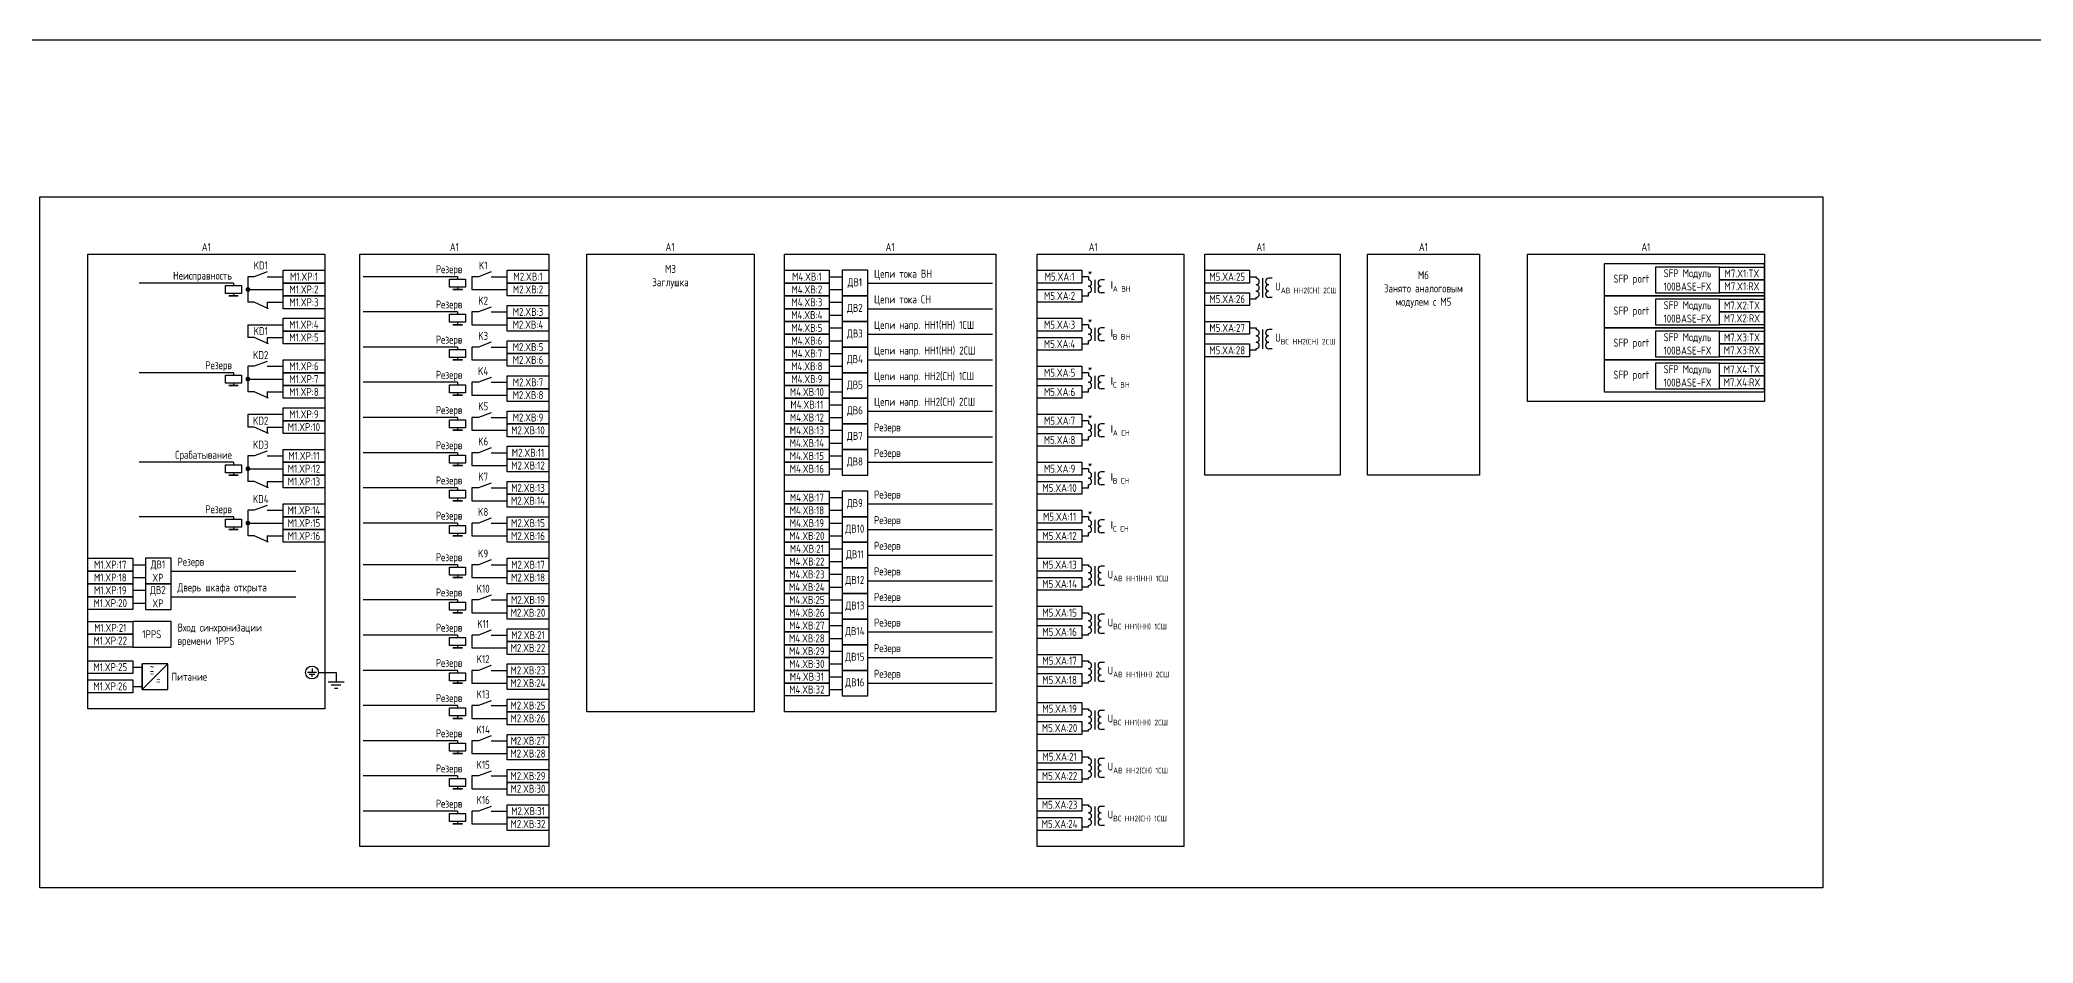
# Model space of a CAD drawing. Header units: millimetres. Extents: x -1036 to 3564, y -90 to 586.
# Drawn here: x 0 to 623, y 304 to 586 of the extents above; entities that cross this region are included whole.
import ezdxf

# ---------------------------------------------------------------- set-up
doc = ezdxf.new("R2010")
doc.units = ezdxf.units.MM
doc.styles.add('Gost_type_A', font='GOST_A.TTF')

# ---------------------------------------------------------------- blocks, each defined once
blk = doc.blocks.new('POINT')
at = {"const_width": 0.75}
blk.add_lwpolyline([(-0.375, 0, 1), (0.375, 0, 1)], format="xyb", close=True, dxfattribs=at)

msp = doc.modelspace()

# ---------------------------------------------------------------- linework, layer by layer
at = {"ltscale": 1.08}
for p, q in [((67, 512), (65, 512)), ((65, 512), (65, 504)), ((71, 512), (76, 512)), ((137, 512), (135, 512)), ((135, 512), (135, 508)), ((141, 512), (146, 512)), ((65, 508), (76, 508)), ((135, 508), (146, 508)), ((67, 504), (65, 504)), ((71, 504), (76, 504)), ((137, 501), (135, 501)), ((135, 501), (135, 497)), ((141, 501), (146, 501)), ((65, 497), (76, 497)), ((67, 493), (65, 493)), ((71, 493), (76, 493)), ((135, 497), (146, 497)), ((137, 490), (135, 490)), ((135, 490), (135, 486)), ((135, 486), (146, 486)), ((141, 490), (146, 490)), ((67, 484), (65, 484)), ((65, 484), (65, 476)), ((65, 480), (76, 480)), ((71, 484), (76, 484)), ((67, 476), (65, 476)), ((71, 476), (76, 476)), ((137, 479), (135, 479)), ((135, 479), (135, 475)), ((135, 475), (146, 475)), ((141, 479), (146, 479)), ((65, 469), (76, 469)), ((137, 468), (135, 468)), ((135, 468), (135, 464)), ((141, 468), (146, 468)), ((67, 465), (65, 465)), ((71, 465), (76, 465)), ((135, 464), (146, 464)), ((67, 456), (65, 456)), ((65, 456), (65, 448)), ((71, 456), (76, 456)), ((137, 457), (135, 457)), ((135, 457), (135, 453)), ((141, 457), (146, 457)), ((65, 452), (76, 452)), ((135, 453), (146, 453)), ((67, 448), (65, 448)), ((71, 448), (76, 448)), ((137, 446), (135, 446)), ((135, 446), (135, 442)), ((141, 446), (146, 446)), ((67, 439), (65, 439)), ((65, 439), (65, 431)), ((71, 439), (76, 439)), ((135, 442), (146, 442)), ((65, 435), (76, 435)), ((67, 431), (65, 431)), ((71, 431), (76, 431)), ((137, 435), (135, 435)), ((135, 435), (135, 431)), ((135, 431), (146, 431)), ((141, 435), (146, 435)), ((137, 422), (135, 422)), ((135, 422), (135, 418)), ((135, 418), (146, 418)), ((141, 422), (146, 422)), ((137, 411), (135, 411)), ((135, 411), (135, 407)), ((135, 407), (146, 407)), ((141, 411), (146, 411)), ((137, 400), (135, 400)), ((135, 400), (135, 396)), ((141, 400), (146, 400)), ((135, 396), (146, 396)), ((137, 389), (135, 389)), ((135, 389), (135, 385)), ((141, 389), (146, 389)), ((135, 385), (146, 385)), ((137, 378), (135, 378)), ((135, 378), (135, 374)), ((135, 374), (146, 374)), ((141, 378), (146, 378)), ((137, 367), (135, 367)), ((135, 367), (135, 363)), ((135, 363), (146, 363)), ((141, 367), (146, 367)), ((137, 356), (135, 356)), ((135, 356), (135, 352)), ((141, 356), (146, 356)), ((135, 352), (146, 352)), ((137, 345), (135, 345)), ((135, 345), (135, 341)), ((141, 345), (146, 345)), ((135, 341), (146, 341))]:
    msp.add_line(p, q, dxfattribs=at)
at = {"ltscale": 4.32}
for p, q in [((71, 513.5), (67, 512)), ((141, 513.5), (137, 512)), ((71.39, 502), (67, 504)), ((141, 502.5), (137, 501)), ((71.39, 491), (67, 493)), ((141, 491.5), (137, 490)), ((71, 485.5), (67, 484)), ((141, 480.5), (137, 479)), ((71.39, 474), (67, 476)), ((141, 469.5), (137, 468)), ((71.39, 463), (67, 465)), ((71, 457.5), (67, 456)), ((141, 458.5), (137, 457)), ((71.39, 446), (67, 448)), ((141, 447.5), (137, 446)), ((71, 440.5), (67, 439)), ((141, 436.5), (137, 435)), ((71.39, 429), (67, 431)), ((141, 423.5), (137, 422)), ((141, 412.5), (137, 411)), ((141, 401.5), (137, 400)), ((86.45, 388.32), (83.6, 388.32)), ((85.88, 387.75), (84.17, 387.75)), ((85.31, 387.18), (84.74, 387.18)), ((85.03, 389.6), (85.03, 388.32)), ((92.56, 388.32), (92.56, 385.32)), ((141, 390.5), (137, 389)), ((95.06, 385.32), (90.06, 385.32)), ((94.06, 384.32), (91.06, 384.32)), ((93.06, 383.32), (92.06, 383.32)), ((141, 379.5), (137, 378)), ((141, 368.5), (137, 367)), ((141, 357.5), (137, 356)), ((141, 346.5), (137, 345))]:
    msp.add_line(p, q, dxfattribs=at)
for p, q in [((130.5, 512), (101, 512)), ((130.5, 512), (130.5, 511.25)), ((246.63, 512), (250.63, 512)), ((327.59, 512), (325.59, 512)), ((60.5, 510), (31, 510)), ((60.5, 510), (60.5, 509.25)), ((60.5, 506.75), (60.5, 506)), ((130.5, 508.75), (130.5, 508)), ((246.63, 508), (250.63, 508)), ((258.63, 510), (297.63, 510)), ((325.59, 506), (327.59, 506)), ((71, 504), (71, 502)), ((130.5, 501), (101, 501)), ((130.5, 501), (130.5, 500.25)), ((246.63, 504), (250.63, 504)), ((246.63, 500), (250.63, 500)), ((258.63, 502), (297.63, 502)), ((65, 497), (65, 493)), ((71, 493), (71, 491)), ((130.5, 497.75), (130.5, 497)), ((246.63, 496), (250.63, 496)), ((246.63, 492), (250.63, 492)), ((258.63, 494), (297.63, 494)), ((327.59, 497), (325.59, 497)), ((130.5, 490), (101, 490)), ((130.5, 490), (130.5, 489.25)), ((130.5, 486.75), (130.5, 486)), ((246.63, 488), (250.63, 488)), ((258.63, 486), (297.63, 486)), ((325.59, 491), (327.59, 491)), ((60.5, 482), (31, 482)), ((60.5, 482), (60.5, 481.25)), ((246.63, 484), (250.63, 484)), ((246.63, 480), (250.63, 480)), ((327.59, 482), (325.59, 482)), ((60.5, 478.75), (60.5, 478)), ((71, 476), (71, 474)), ((130.5, 479), (101, 479)), ((130.5, 479), (130.5, 478.25)), ((130.5, 475.75), (130.5, 475)), ((246.63, 476), (250.63, 476)), ((258.63, 478), (297.63, 478)), ((325.59, 476), (327.59, 476)), ((65, 469), (65, 465)), ((130.5, 468), (101, 468)), ((130.5, 468), (130.5, 467.25)), ((246.63, 472), (250.63, 472)), ((246.63, 468), (250.63, 468)), ((258.63, 470), (297.63, 470)), ((71, 465), (71, 463)), ((130.5, 464.75), (130.5, 464)), ((246.63, 464), (250.63, 464)), ((258.63, 462), (297.63, 462)), ((327.59, 467), (325.59, 467)), ((325.59, 461), (327.59, 461)), ((130.5, 457), (101, 457)), ((130.5, 457), (130.5, 456.25)), ((246.63, 460), (250.63, 460)), ((246.63, 456), (250.63, 456)), ((60.5, 454), (31, 454)), ((60.5, 454), (60.5, 453.25)), ((60.5, 450.75), (60.5, 450)), ((130.5, 453.75), (130.5, 453)), ((246.63, 452), (250.63, 452)), ((258.63, 454), (297.63, 454)), ((327.59, 452), (325.59, 452)), ((71, 448), (71, 446)), ((130.5, 446), (101, 446)), ((130.5, 446), (130.5, 445.25)), ((130.5, 442.75), (130.5, 442)), ((246.63, 443), (250.63, 443)), ((325.59, 446), (327.59, 446)), ((60.5, 437), (31, 437)), ((60.5, 437), (60.5, 436.25)), ((246.63, 439), (250.63, 439)), ((258.63, 441), (297.63, 441)), ((327.59, 437), (325.59, 437)), ((60.5, 433.75), (60.5, 433)), ((71, 431), (71, 429)), ((130.5, 435), (101, 435)), ((130.5, 435), (130.5, 434.25)), ((130.5, 431.75), (130.5, 431)), ((246.63, 435), (250.63, 435)), ((246.63, 431), (250.63, 431)), ((258.63, 433), (297.63, 433)), ((325.59, 431), (327.59, 431)), ((246.63, 427), (250.63, 427)), ((258.63, 425), (297.63, 425)), ((29, 422), (33, 422)), ((29, 418), (33, 418)), ((41, 420), (80, 420)), ((130.5, 422), (101, 422)), ((130.5, 422), (130.5, 421.25)), ((130.5, 418.75), (130.5, 418)), ((246.63, 423), (250.63, 423)), ((246.63, 419), (250.63, 419)), ((29, 414), (33, 414)), ((41, 412), (80, 412)), ((246.63, 415), (250.63, 415)), ((258.63, 417), (297.63, 417)), ((29, 410), (33, 410)), ((130.5, 411), (101, 411)), ((130.5, 411), (130.5, 410.25)), ((130.5, 407.75), (130.5, 407)), ((246.63, 411), (250.63, 411)), ((246.63, 407), (250.63, 407)), ((258.63, 409), (297.63, 409)), ((130.5, 400), (101, 400)), ((130.5, 400), (130.5, 399.25)), ((246.63, 403), (250.63, 403)), ((246.63, 399), (250.63, 399)), ((258.63, 401), (297.63, 401)), ((130.5, 396.75), (130.5, 396)), ((246.63, 395), (250.63, 395)), ((258.63, 393), (297.63, 393)), ((32, 383), (32, 391)), ((32, 383), (40, 391)), ((87.05, 388.32), (92.56, 388.32)), ((130.5, 389), (101, 389)), ((130.5, 389), (130.5, 388.25)), ((246.63, 391), (250.63, 391)), ((246.63, 387), (250.63, 387)), ((130.5, 385.75), (130.5, 385)), ((246.63, 383), (250.63, 383)), ((258.63, 385), (297.63, 385)), ((130.5, 378), (101, 378)), ((130.5, 378), (130.5, 377.25)), ((130.5, 374.75), (130.5, 374)), ((130.5, 367), (101, 367)), ((130.5, 367), (130.5, 366.25)), ((130.5, 363.75), (130.5, 363)), ((130.5, 356), (101, 356)), ((130.5, 356), (130.5, 355.25)), ((130.5, 352.75), (130.5, 352)), ((130.5, 345), (101, 345)), ((130.5, 345), (130.5, 344.25)), ((130.5, 341.75), (130.5, 341))]:
    msp.add_line(p, q)
at = {"ltscale": 4}
for p, q in [((327.59, 512), (327.59, 511)), ((327.59, 511.5), (327.59, 511)), ((329.59, 511), (329.59, 507)), ((329.59, 511), (329.59, 507)), ((332.59, 511), (331.59, 511)), ((332.59, 511), (331.59, 511)), ((377.97, 512), (379.97, 512)), ((379.97, 512), (379.97, 511.5)), ((379.97, 512), (379.97, 511.5)), ((381.97, 511.5), (381.97, 507.5)), ((384.97, 511.5), (383.97, 511.5)), ((327.59, 506), (327.59, 507)), ((332.59, 507), (331.59, 507)), ((332.59, 507), (331.59, 507)), ((379.97, 505), (377.97, 505)), ((379.97, 505), (379.97, 505.5)), ((381.97, 509.5), (381.97, 505.5)), ((384.97, 505.5), (383.97, 505.5)), ((327.59, 497), (327.59, 496)), ((327.59, 496.5), (327.59, 496)), ((327.59, 491), (327.59, 492)), ((329.59, 496), (329.59, 492)), ((329.59, 496), (329.59, 492)), ((332.59, 496), (331.59, 496)), ((332.59, 496), (331.59, 496)), ((332.59, 492), (331.59, 492)), ((332.59, 492), (331.59, 492)), ((377.97, 496), (379.97, 496)), ((379.97, 496), (379.97, 495.5)), ((379.97, 496), (379.97, 495.5)), ((381.97, 495.5), (381.97, 491.5)), ((381.97, 493.5), (381.97, 489.5)), ((384.97, 495.5), (383.97, 495.5)), ((379.97, 489), (377.97, 489)), ((379.97, 489), (379.97, 489.5)), ((384.97, 489.5), (383.97, 489.5)), ((327.59, 482), (327.59, 481)), ((327.59, 481.5), (327.59, 481)), ((329.59, 481), (329.59, 477)), ((329.59, 481), (329.59, 477)), ((332.59, 481), (331.59, 481)), ((332.59, 481), (331.59, 481)), ((327.59, 476), (327.59, 477)), ((332.59, 477), (331.59, 477)), ((332.59, 477), (331.59, 477)), ((327.59, 467), (327.59, 466)), ((327.59, 466.5), (327.59, 466)), ((327.59, 461), (327.59, 462)), ((329.59, 466), (329.59, 462)), ((329.59, 466), (329.59, 462)), ((332.59, 466), (331.59, 466)), ((332.59, 466), (331.59, 466)), ((332.59, 462), (331.59, 462)), ((332.59, 462), (331.59, 462)), ((327.59, 452), (327.59, 451)), ((327.59, 451.5), (327.59, 451)), ((329.59, 451), (329.59, 447)), ((329.59, 451), (329.59, 447)), ((332.59, 451), (331.59, 451)), ((332.59, 451), (331.59, 451)), ((327.59, 446), (327.59, 447)), ((332.59, 447), (331.59, 447)), ((332.59, 447), (331.59, 447)), ((327.59, 437), (327.59, 436)), ((327.59, 436.5), (327.59, 436)), ((329.59, 436), (329.59, 432)), ((329.59, 436), (329.59, 432)), ((332.59, 436), (331.59, 436)), ((332.59, 436), (331.59, 436)), ((327.59, 431), (327.59, 432)), ((332.59, 432), (331.59, 432)), ((332.59, 432), (331.59, 432)), ((325.59, 422), (327.59, 422)), ((327.59, 422), (327.59, 421.5)), ((327.59, 422), (327.59, 421.5)), ((329.59, 421.5), (329.59, 417.5)), ((329.59, 419.5), (329.59, 415.5)), ((332.59, 421.5), (331.59, 421.5)), ((327.59, 415), (325.59, 415)), ((327.59, 415), (327.59, 415.5)), ((332.59, 415.5), (331.59, 415.5)), ((325.59, 407), (327.59, 407)), ((327.59, 407), (327.59, 406.5)), ((327.59, 407), (327.59, 406.5)), ((329.59, 406.5), (329.59, 402.5)), ((332.59, 406.5), (331.59, 406.5)), ((327.59, 400), (325.59, 400)), ((327.59, 400), (327.59, 400.5)), ((329.59, 404.5), (329.59, 400.5)), ((332.59, 400.5), (331.59, 400.5)), ((29, 390), (32, 390)), ((325.59, 392), (327.59, 392)), ((327.59, 392), (327.59, 391.5)), ((327.59, 392), (327.59, 391.5)), ((329.59, 391.5), (329.59, 387.5)), ((329.59, 389.5), (329.59, 385.5)), ((332.59, 391.5), (331.59, 391.5)), ((29, 384), (32, 384)), ((327.59, 385), (325.59, 385)), ((327.59, 385), (327.59, 385.5)), ((332.59, 385.5), (331.59, 385.5)), ((325.59, 377), (327.59, 377)), ((327.59, 377), (327.59, 376.5)), ((327.59, 377), (327.59, 376.5)), ((329.59, 376.5), (329.59, 372.5)), ((329.59, 374.5), (329.59, 370.5)), ((332.59, 376.5), (331.59, 376.5)), ((327.59, 370), (325.59, 370)), ((327.59, 370), (327.59, 370.5)), ((332.59, 370.5), (331.59, 370.5)), ((325.59, 362), (327.59, 362)), ((327.59, 362), (327.59, 361.5)), ((327.59, 362), (327.59, 361.5)), ((329.59, 361.5), (329.59, 357.5)), ((332.59, 361.5), (331.59, 361.5)), ((327.59, 355), (325.59, 355)), ((327.59, 355), (327.59, 355.5)), ((329.59, 359.5), (329.59, 355.5)), ((332.59, 355.5), (331.59, 355.5)), ((325.59, 347), (327.59, 347)), ((327.59, 347), (327.59, 346.5)), ((327.59, 347), (327.59, 346.5)), ((329.59, 346.5), (329.59, 342.5)), ((329.59, 344.5), (329.59, 340.5)), ((332.59, 346.5), (331.59, 346.5)), ((327.59, 340), (325.59, 340)), ((327.59, 340), (327.59, 340.5)), ((332.59, 340.5), (331.59, 340.5))]:
    msp.add_line(p, q, dxfattribs=at)
for points in [[(-1036, 586), (3564, 586), (3564, -90), (-1036, -90)], [(0, 537), (557.07, 537), (557.07, 321), (0, 321)], [(15, 519), (89, 519), (89, 377), (15, 377)], [(100, 519), (159, 519), (159, 334), (100, 334)], [(170.9, 519), (223.16, 519), (223.16, 376), (170.9, 376)], [(232.63, 519), (298.63, 519), (298.63, 376), (232.63, 376)], [(311.59, 519), (357.41, 519), (357.41, 334), (311.59, 334)], [(363.97, 519), (406.2, 519), (406.2, 450), (363.97, 450)], [(414.75, 519), (449.75, 519), (449.75, 450), (414.75, 450)], [(464.77, 519), (538.77, 519), (538.77, 473), (464.77, 473)], [(76, 514), (89, 514), (89, 510), (76, 510)], [(133, 511.25), (133, 508.75), (128, 508.75), (128, 511.25)], [(146, 514), (159, 514), (159, 510), (146, 510)], [(232.63, 514), (246.63, 514), (246.63, 510), (232.63, 510)], [(311.59, 514), (325.59, 514), (325.59, 510), (311.59, 510)], [(363.97, 514), (377.97, 514), (377.97, 510), (363.97, 510)], [(538.77, 516), (488.77, 516), (488.77, 506), (538.77, 506)], [(524.77, 515), (538.77, 515), (538.77, 511), (524.77, 511)], [(524.77, 511), (538.77, 511), (538.77, 507), (524.77, 507)], [(63, 509.25), (63, 506.75), (58, 506.75), (58, 509.25)], [(62, 506), (59, 506)], [(76, 510), (89, 510), (89, 506), (76, 506)], [(76, 506), (89, 506), (89, 502), (76, 502)], [(132, 508), (129, 508)], [(146, 510), (159, 510), (159, 506), (146, 506)], [(232.63, 510), (246.63, 510), (246.63, 506), (232.63, 506)], [(232.63, 506), (246.63, 506), (246.63, 502), (232.63, 502)], [(311.59, 508), (325.59, 508), (325.59, 504), (311.59, 504)], [(363.97, 507), (377.97, 507), (377.97, 503), (363.97, 503)], [(538.77, 506), (488.77, 506), (488.77, 496), (538.77, 496)], [(524.77, 505), (538.77, 505), (538.77, 501), (524.77, 501)], [(76, 499), (89, 499), (89, 495), (76, 495)], [(133, 500.25), (133, 497.75), (128, 497.75), (128, 500.25)], [(146, 503), (159, 503), (159, 499), (146, 499)], [(146, 499), (159, 499), (159, 495), (146, 495)], [(232.63, 502), (246.63, 502), (246.63, 498), (232.63, 498)], [(311.59, 499), (325.59, 499), (325.59, 495), (311.59, 495)], [(524.77, 501), (538.77, 501), (538.77, 497), (524.77, 497)], [(76, 495), (89, 495), (89, 491), (76, 491)], [(132, 497), (129, 497)], [(146, 492), (159, 492), (159, 488), (146, 488)], [(232.63, 498), (246.63, 498), (246.63, 494), (232.63, 494)], [(232.63, 494), (246.63, 494), (246.63, 490), (232.63, 490)], [(311.59, 493), (325.59, 493), (325.59, 489), (311.59, 489)], [(363.97, 498), (377.97, 498), (377.97, 494), (363.97, 494)], [(538.77, 496), (488.77, 496), (488.77, 486), (538.77, 486)], [(524.77, 495), (538.77, 495), (538.77, 491), (524.77, 491)], [(76, 486), (89, 486), (89, 482), (76, 482)], [(133, 489.25), (133, 486.75), (128, 486.75), (128, 489.25)], [(132, 486), (129, 486)], [(146, 488), (159, 488), (159, 484), (146, 484)], [(232.63, 490), (246.63, 490), (246.63, 486), (232.63, 486)], [(232.63, 486), (246.63, 486), (246.63, 482), (232.63, 482)], [(363.97, 491), (377.97, 491), (377.97, 487), (363.97, 487)], [(538.77, 486), (488.77, 486), (488.77, 476), (538.77, 476)], [(524.77, 491), (538.77, 491), (538.77, 487), (524.77, 487)], [(63, 481.25), (63, 478.75), (58, 478.75), (58, 481.25)], [(76, 482), (89, 482), (89, 478), (76, 478)], [(146, 481), (159, 481), (159, 477), (146, 477)], [(232.63, 482), (246.63, 482), (246.63, 478), (232.63, 478)], [(311.59, 484), (325.59, 484), (325.59, 480), (311.59, 480)], [(524.77, 485), (538.77, 485), (538.77, 481), (524.77, 481)], [(524.77, 481), (538.77, 481), (538.77, 477), (524.77, 477)], [(62, 478), (59, 478)], [(76, 478), (89, 478), (89, 474), (76, 474)], [(133, 478.25), (133, 475.75), (128, 475.75), (128, 478.25)], [(132, 475), (129, 475)], [(146, 477), (159, 477), (159, 473), (146, 473)], [(232.63, 478), (246.63, 478), (246.63, 474), (232.63, 474)], [(232.63, 474), (246.63, 474), (246.63, 470), (232.63, 470)], [(311.59, 478), (325.59, 478), (325.59, 474), (311.59, 474)], [(76, 471), (89, 471), (89, 467), (76, 467)], [(133, 467.25), (133, 464.75), (128, 464.75), (128, 467.25)], [(146, 470), (159, 470), (159, 466), (146, 466)], [(232.63, 470), (246.63, 470), (246.63, 466), (232.63, 466)], [(311.59, 469), (325.59, 469), (325.59, 465), (311.59, 465)], [(76, 467), (89, 467), (89, 463), (76, 463)], [(132, 464), (129, 464)], [(146, 466), (159, 466), (159, 462), (146, 462)], [(232.63, 466), (246.63, 466), (246.63, 462), (232.63, 462)], [(232.63, 462), (246.63, 462), (246.63, 458), (232.63, 458)], [(311.59, 463), (325.59, 463), (325.59, 459), (311.59, 459)], [(76, 458), (89, 458), (89, 454), (76, 454)], [(133, 456.25), (133, 453.75), (128, 453.75), (128, 456.25)], [(146, 459), (159, 459), (159, 455), (146, 455)], [(146, 455), (159, 455), (159, 451), (146, 451)], [(232.63, 458), (246.63, 458), (246.63, 454), (232.63, 454)], [(63, 453.25), (63, 450.75), (58, 450.75), (58, 453.25)], [(62, 450), (59, 450)], [(76, 454), (89, 454), (89, 450), (76, 450)], [(76, 450), (89, 450), (89, 446), (76, 446)], [(132, 453), (129, 453)], [(232.63, 454), (246.63, 454), (246.63, 450), (232.63, 450)], [(311.59, 454), (325.59, 454), (325.59, 450), (311.59, 450)], [(133, 445.25), (133, 442.75), (128, 442.75), (128, 445.25)], [(146, 448), (159, 448), (159, 444), (146, 444)], [(146, 444), (159, 444), (159, 440), (146, 440)], [(232.63, 445), (246.63, 445), (246.63, 441), (232.63, 441)], [(311.59, 448), (325.59, 448), (325.59, 444), (311.59, 444)], [(63, 436.25), (63, 433.75), (58, 433.75), (58, 436.25)], [(76, 441), (89, 441), (89, 437), (76, 437)], [(76, 437), (89, 437), (89, 433), (76, 433)], [(132, 442), (129, 442)], [(146, 437), (159, 437), (159, 433), (146, 433)], [(232.63, 441), (246.63, 441), (246.63, 437), (232.63, 437)], [(232.63, 437), (246.63, 437), (246.63, 433), (232.63, 433)], [(311.59, 439), (325.59, 439), (325.59, 435), (311.59, 435)], [(62, 433), (59, 433)], [(76, 433), (89, 433), (89, 429), (76, 429)], [(133, 434.25), (133, 431.75), (128, 431.75), (128, 434.25)], [(132, 431), (129, 431)], [(146, 433), (159, 433), (159, 429), (146, 429)], [(232.63, 433), (246.63, 433), (246.63, 429), (232.63, 429)], [(311.59, 433), (325.59, 433), (325.59, 429), (311.59, 429)], [(15, 424), (29, 424), (29, 420), (15, 420)], [(146, 424), (159, 424), (159, 420), (146, 420)], [(232.63, 429), (246.63, 429), (246.63, 425), (232.63, 425)], [(232.63, 425), (246.63, 425), (246.63, 421), (232.63, 421)], [(311.59, 424), (325.59, 424), (325.59, 420), (311.59, 420)], [(15, 420), (29, 420), (29, 416), (15, 416)], [(133, 421.25), (133, 418.75), (128, 418.75), (128, 421.25)], [(132, 418), (129, 418)], [(146, 420), (159, 420), (159, 416), (146, 416)], [(232.63, 421), (246.63, 421), (246.63, 417), (232.63, 417)], [(311.59, 418), (325.59, 418), (325.59, 414), (311.59, 414)], [(15, 416), (29, 416), (29, 412), (15, 412)], [(15, 412), (29, 412), (29, 408), (15, 408)], [(146, 413), (159, 413), (159, 409), (146, 409)], [(232.63, 417), (246.63, 417), (246.63, 413), (232.63, 413)], [(232.63, 413), (246.63, 413), (246.63, 409), (232.63, 409)], [(133, 410.25), (133, 407.75), (128, 407.75), (128, 410.25)], [(132, 407), (129, 407)], [(146, 409), (159, 409), (159, 405), (146, 405)], [(232.63, 409), (246.63, 409), (246.63, 405), (232.63, 405)], [(232.63, 405), (246.63, 405), (246.63, 401), (232.63, 401)], [(311.59, 409), (325.59, 409), (325.59, 405), (311.59, 405)], [(15, 404.28), (29, 404.28), (29, 400.28), (15, 400.28)], [(15, 400.28), (29, 400.28), (29, 396.28), (15, 396.28)], [(133, 399.25), (133, 396.75), (128, 396.75), (128, 399.25)], [(146, 402), (159, 402), (159, 398), (146, 398)], [(232.63, 401), (246.63, 401), (246.63, 397), (232.63, 397)], [(311.59, 403), (325.59, 403), (325.59, 399), (311.59, 399)], [(132, 396), (129, 396)], [(146, 398), (159, 398), (159, 394), (146, 394)], [(232.63, 397), (246.63, 397), (246.63, 393), (232.63, 393)], [(232.63, 393), (246.63, 393), (246.63, 389), (232.63, 389)], [(311.59, 394), (325.59, 394), (325.59, 390), (311.59, 390)], [(15, 392), (29, 392), (29, 388), (15, 388)], [(133, 388.25), (133, 385.75), (128, 385.75), (128, 388.25)], [(146, 391), (159, 391), (159, 387), (146, 387)], [(146, 387), (159, 387), (159, 383), (146, 383)], [(232.63, 389), (246.63, 389), (246.63, 385), (232.63, 385)], [(311.59, 388), (325.59, 388), (325.59, 384), (311.59, 384)], [(15, 386), (29, 386), (29, 382), (15, 382)], [(132, 385), (129, 385)], [(146, 380), (159, 380), (159, 376), (146, 376)], [(232.63, 385), (246.63, 385), (246.63, 381), (232.63, 381)], [(133, 377.25), (133, 374.75), (128, 374.75), (128, 377.25)], [(132, 374), (129, 374)], [(146, 376), (159, 376), (159, 372), (146, 372)], [(311.59, 379), (325.59, 379), (325.59, 375), (311.59, 375)], [(146, 369), (159, 369), (159, 365), (146, 365)], [(311.59, 373), (325.59, 373), (325.59, 369), (311.59, 369)], [(133, 366.25), (133, 363.75), (128, 363.75), (128, 366.25)], [(132, 363), (129, 363)], [(146, 365), (159, 365), (159, 361), (146, 361)], [(311.59, 364), (325.59, 364), (325.59, 360), (311.59, 360)], [(133, 355.25), (133, 352.75), (128, 352.75), (128, 355.25)], [(146, 358), (159, 358), (159, 354), (146, 354)], [(311.59, 358), (325.59, 358), (325.59, 354), (311.59, 354)], [(132, 352), (129, 352)], [(146, 354), (159, 354), (159, 350), (146, 350)], [(311.59, 349), (325.59, 349), (325.59, 345), (311.59, 345)], [(133, 344.25), (133, 341.75), (128, 341.75), (128, 344.25)], [(146, 347), (159, 347), (159, 343), (146, 343)], [(146, 343), (159, 343), (159, 339), (146, 339)], [(311.59, 343), (325.59, 343), (325.59, 339), (311.59, 339)], [(132, 341), (129, 341)]]:
    msp.add_lwpolyline(points, close=True)
for points in [[(250.63, 506), (258.63, 506), (258.63, 514), (250.63, 514)], [(250.63, 498), (258.63, 498), (258.63, 506), (250.63, 506)], [(250.63, 490), (258.63, 490), (258.63, 498), (250.63, 498)], [(250.63, 482), (258.63, 482), (258.63, 490), (250.63, 490)], [(250.63, 474), (258.63, 474), (258.63, 482), (250.63, 482)], [(250.63, 466), (258.63, 466), (258.63, 474), (250.63, 474)], [(250.63, 458), (258.63, 458), (258.63, 466), (250.63, 466)], [(250.63, 450), (258.63, 450), (258.63, 458), (250.63, 458)], [(250.63, 437), (258.63, 437), (258.63, 445), (250.63, 445)], [(250.63, 429), (258.63, 429), (258.63, 437), (250.63, 437)], [(33, 416), (41, 416), (41, 424), (33, 424)], [(250.63, 421), (258.63, 421), (258.63, 429), (250.63, 429)], [(250.63, 413), (258.63, 413), (258.63, 421), (250.63, 421)], [(33, 408), (41, 408), (41, 416), (33, 416)], [(250.63, 405), (258.63, 405), (258.63, 413), (250.63, 413)], [(250.63, 397), (258.63, 397), (258.63, 405), (250.63, 405)], [(29, 396.28), (41, 396.28), (41, 404.28), (29, 404.28)], [(250.63, 389), (258.63, 389), (258.63, 397), (250.63, 397)], [(32, 383), (40, 383), (40, 391), (32, 391)], [(250.63, 381), (258.63, 381), (258.63, 389), (250.63, 389)]]:
    msp.add_lwpolyline(points, close=True, dxfattribs=at)
at = {"linetype": 'Continuous', "lineweight": 25, "ltscale": 4}
for points in [[(504.77, 507), (524.77, 507), (524.77, 515), (504.77, 515)], [(504.77, 497), (524.77, 497), (524.77, 505), (504.77, 505)], [(504.77, 487), (524.77, 487), (524.77, 495), (504.77, 495)], [(504.77, 477), (524.77, 477), (524.77, 485), (504.77, 485)]]:
    msp.add_lwpolyline(points, close=True, dxfattribs=at)
msp.add_circle((85.03, 388.32), 2.02)
at = {"ltscale": 4}
for centre, start, end in [((327.59, 510), 270, 90), ((327.59, 510), 270, 90), ((331.59, 510), 90, 270), ((331.59, 510), 90, 270), ((379.97, 510.5), 270, 90), ((383.97, 510.5), 90, 270), ((383.97, 510.5), 90, 270), ((327.59, 508), 270, 90), ((327.59, 508), 270, 90), ((331.59, 508), 90, 270), ((331.59, 508), 90, 270), ((379.97, 508.5), 270, 90), ((379.97, 506.5), 270, 90), ((383.97, 508.5), 90, 270), ((383.97, 508.5), 90, 270), ((383.97, 506.5), 90, 270), ((327.59, 495), 270, 90), ((327.59, 495), 270, 90), ((327.59, 493), 270, 90), ((327.59, 493), 270, 90), ((331.59, 495), 90, 270), ((331.59, 495), 90, 270), ((331.59, 493), 90, 270), ((331.59, 493), 90, 270), ((379.97, 494.5), 270, 90), ((379.97, 492.5), 270, 90), ((383.97, 494.5), 90, 270), ((383.97, 494.5), 90, 270), ((383.97, 492.5), 90, 270), ((383.97, 492.5), 90, 270), ((379.97, 490.5), 270, 90), ((383.97, 490.5), 90, 270), ((327.59, 480), 270, 90), ((327.59, 480), 270, 90), ((331.59, 480), 90, 270), ((331.59, 480), 90, 270), ((327.59, 478), 270, 90), ((327.59, 478), 270, 90), ((331.59, 478), 90, 270), ((331.59, 478), 90, 270), ((327.59, 465), 270, 90), ((327.59, 465), 270, 90), ((327.59, 463), 270, 90), ((327.59, 463), 270, 90), ((331.59, 465), 90, 270), ((331.59, 465), 90, 270), ((331.59, 463), 90, 270), ((331.59, 463), 90, 270), ((327.59, 450), 270, 90), ((327.59, 450), 270, 90), ((327.59, 448), 270, 90), ((327.59, 448), 270, 90), ((331.59, 450), 90, 270), ((331.59, 450), 90, 270), ((331.59, 448), 90, 270), ((331.59, 448), 90, 270), ((327.59, 435), 270, 90), ((327.59, 435), 270, 90), ((331.59, 435), 90, 270), ((331.59, 435), 90, 270), ((327.59, 433), 270, 90), ((327.59, 433), 270, 90), ((331.59, 433), 90, 270), ((331.59, 433), 90, 270), ((327.59, 420.5), 270, 90), ((327.59, 418.5), 270, 90), ((327.59, 416.5), 270, 90), ((331.59, 420.5), 90, 270), ((331.59, 420.5), 90, 270), ((331.59, 418.5), 90, 270), ((331.59, 418.5), 90, 270), ((331.59, 416.5), 90, 270), ((327.59, 405.5), 270, 90), ((331.59, 405.5), 90, 270), ((331.59, 405.5), 90, 270), ((327.59, 403.5), 270, 90), ((327.59, 401.5), 270, 90), ((331.59, 403.5), 90, 270), ((331.59, 403.5), 90, 270), ((331.59, 401.5), 90, 270), ((327.59, 390.5), 270, 90), ((327.59, 388.5), 270, 90), ((327.59, 386.5), 270, 90), ((331.59, 390.5), 90, 270), ((331.59, 390.5), 90, 270), ((331.59, 388.5), 90, 270), ((331.59, 388.5), 90, 270), ((331.59, 386.5), 90, 270), ((327.59, 375.5), 270, 90), ((327.59, 373.5), 270, 90), ((331.59, 375.5), 90, 270), ((331.59, 375.5), 90, 270), ((331.59, 373.5), 90, 270), ((331.59, 373.5), 90, 270), ((327.59, 371.5), 270, 90), ((331.59, 371.5), 90, 270), ((327.59, 360.5), 270, 90), ((331.59, 360.5), 90, 270), ((331.59, 360.5), 90, 270), ((327.59, 358.5), 270, 90), ((327.59, 356.5), 270, 90), ((331.59, 358.5), 90, 270), ((331.59, 358.5), 90, 270), ((331.59, 356.5), 90, 270), ((327.59, 345.5), 270, 90), ((327.59, 343.5), 270, 90), ((331.59, 345.5), 90, 270), ((331.59, 345.5), 90, 270), ((331.59, 343.5), 90, 270), ((331.59, 343.5), 90, 270), ((327.59, 341.5), 270, 90), ((331.59, 341.5), 90, 270)]:
    msp.add_arc(centre, 1, start, end, dxfattribs=at)

# ---------------------------------------------------------------- block references
for p in [(65, 508), (65, 480), (65, 452), (65, 435)]:
    msp.add_blockref('POINT', p)

# ---------------------------------------------------------------- texts
at = {"char_height": 2.5, "style": 'Gost_type_A'}
for s, insert, width, attachment_point, line_spacing_factor in [('A1', (52, 520), 74.0002, 8, 0.9), ('A1', (129.5, 520), 59, 8, 0.9), ('A1', (196.88, 520), 51.9747, 8, 0.9), ('A1', (265.63, 520), 66, 8, 0.9), ('A1', (329.09, 520), 35, 8, 0.9), ('A1', (381.47, 520), 35, 8, 0.9), ('A1', (432.25, 520), 35, 8, 0.9), ('A1', (501.77, 520), 74.0002, 8, 0.9), ('Неисправность', (60, 512), 37, 6, 0.8), ('Резерв', (60, 484), 37, 6, 0.8), ('Срабатывание', (60, 456), 37, 6, 0.8), ('Резерв', (60, 439), 37, 6, 0.8)]:
    msp.add_mtext(s, dxfattribs=dict(at, insert=insert, width=width, attachment_point=attachment_point, line_spacing_factor=line_spacing_factor))
for s, insert, width, attachment_point in [('KD1', (69, 515.5), 8, 5), ('M1.XP:1', (82.5, 512), 13, 5), ('Резерв', (132, 514), 31.0015, 6), ('K1', (138.5, 515.5), 5, 5), ('M2.XВ:1', (152.5, 512), 13, 5), ('M3\\PЗаглушка', (197.03, 512), 52.2671, 5), ('M4.XВ:1', (239.63, 512), 14, 5), ('ДВ1', (254.63, 510), 7.9998, 5), ('Цепи тока ВН', (260.63, 511), 27.8465, 7), ('M5.XA:1', (318.59, 512), 14, 5), ('*', (328.09, 513.5), 3, 5), ('\\A1;I{\\H0.7x;\\S^ A ВН;}', (334.59, 509), 8, 4), ('M5.XA:25', (370.97, 512), 14, 5), ('M6\\PЗанято аналоговым модулем с М5', (432.25, 508), 35, 5), ('SFP port', (502.77, 511), 20, 6), ('SFP Mодуль 100BASE-FX', (514.77, 511), 19.9998, 5), ('M7.X1:TX', (531.77, 513), 14, 5), ('M1.XP:3', (82.5, 504), 13, 5), ('M1.XP:2', (82.5, 508), 13, 5), ('Резерв', (132, 503), 31.0015, 6), ('K2', (138.5, 504.5), 5, 5), ('M2.XВ:2', (152.5, 508), 13, 5), ('M4.XВ:3', (239.63, 504), 14, 5), ('M4.XВ:2', (239.63, 508), 14, 5), ('Цепи тока СН', (260.63, 503), 27.8465, 7), ('M5.XA:2', (318.58, 506), 14.018, 5), ('M5.XA:26', (370.96, 505), 14.018, 5), ('\\A1;U{\\H0.7x;\\S^ AВ НН2(СН) 2СШ;}', (385.97, 508.5), 12, 4), ('M7.X1:RX', (531.77, 509), 14, 5), ('M1.XP:4', (82.5, 497), 13, 5), ('M2.XВ:4', (152.5, 497), 13, 5), ('M2.XВ:3', (152.5, 501), 13, 5), ('M4.XВ:4', (239.63, 500), 14, 5), ('ДВ2', (254.63, 502), 7.9998, 5), ('Цепи напр. НН1(НН) 1СШ', (260.63, 495), 31.722, 7), ('M5.XA:3', (318.59, 497), 14, 5), ('*', (328.09, 498.5), 3, 5), ('SFP port', (502.77, 501), 20, 6), ('SFP Mодуль 100BASE-FX', (514.77, 501), 19.9998, 5), ('M7.X2:RX', (531.77, 499), 14, 5), ('M7.X2:TX', (531.77, 503), 14, 5), ('KD1', (69, 495), 8, 5), ('M1.XP:5', (82.5, 493), 13, 5), ('Резерв', (132, 492), 31.0015, 6), ('K3', (138.5, 493.5), 5, 5), ('M4.XВ:5', (239.63, 496), 14, 5), ('M4.XВ:6', (239.63, 492), 14, 5), ('ДВ3', (254.63, 494), 7.9998, 5), ('M5.XA:4', (318.58, 490.99), 14.018, 5), ('\\A1;I{\\H0.7x;\\S^ В BН;}', (334.59, 494), 8, 4), ('M5.XA:27', (370.96, 496), 14.018, 5), ('\\A1;U{\\H0.7x;\\S^ ВС НН2(СН) 2СШ;}', (385.97, 492.5), 12, 4), ('SFP port', (502.77, 491), 20, 6), ('SFP Mодуль 100BASE-FX', (514.77, 491), 19.9998, 5), ('M7.X3:TX', (531.77, 493), 14, 5), ('KD2', (69, 487.5), 8, 5), ('M2.XВ:5', (152.5, 490), 13, 5), ('M2.XВ:6', (152.5, 486), 13, 5), ('M4.XВ:7', (239.63, 488), 14, 5), ('ДВ4', (254.63, 486), 7.9998, 5), ('Цепи напр. НН1(НН) 2СШ', (260.63, 487), 35.3442, 7), ('M5.XA:28', (370.96, 489), 14.018, 5), ('M7.X3:RX', (531.77, 489), 14, 5), ('M1.XP:6', (82.5, 484), 13, 5), ('M1.XP:7', (82.5, 480), 13, 5), ('Резерв', (132, 481), 31.0015, 6), ('K4', (138.5, 482.5), 5, 5), ('M2.XВ:7', (152.5, 479), 13, 5), ('M4.XВ:8', (239.63, 484), 14, 5), ('M4.XВ:9', (239.63, 480), 14, 5), ('Цепи напр. НН2(СН) 1СШ', (260.63, 479), 33.6483, 7), ('M5.XA:5', (318.59, 482), 14, 5), ('*', (328.09, 483.5), 3, 5), ('\\A1;I{\\H0.7x;\\S^ C BН;}', (334.59, 479), 8, 4), ('SFP port', (502.77, 481), 20, 6), ('SFP Mодуль 100BASE-FX', (514.77, 481), 19.9998, 5), ('M7.X4:RX', (531.77, 479), 14, 5), ('M7.X4:TX', (531.77, 483), 14, 5), ('M1.XP:8', (82.5, 476), 13, 5), ('M2.XВ:8', (152.5, 475), 13, 5), ('M4.XВ:10', (239.63, 476), 14, 5), ('ДВ5', (254.63, 478), 7.9998, 5), ('Цепи напр. НН2(СН) 2СШ', (260.63, 471), 33.6483, 7), ('M5.XA:6', (318.58, 475.99), 14.018, 5), ('KD2', (69, 467), 8, 5), ('M1.XP:9', (82.5, 469), 13, 5), ('Резерв', (132, 470), 31.0015, 6), ('K5', (138.5, 471.5), 5, 5), ('M2.XВ:9', (152.5, 468), 13, 5), ('M4.XВ:12', (239.63, 468), 14, 5), ('M4.XВ:11', (239.63, 472), 14, 5), ('ДВ6', (254.63, 470), 7.9998, 5), ('M5.XA:7', (318.59, 467), 14, 5), ('*', (328.09, 468.5), 3, 5), ('M1.XP:10', (82.5, 465), 13, 5), ('K6', (138.5, 460.5), 5, 5), ('M2.XВ:10', (152.5, 464), 13, 5), ('M4.XВ:14', (239.63, 460), 14, 5), ('M4.XВ:13', (239.63, 464), 14, 5), ('ДВ7', (254.63, 462), 7.9998, 5), ('Резерв', (260.63, 463), 27.8465, 7), ('M5.XA:8', (318.58, 460.99), 14.018, 5), ('\\A1;I{\\H0.7x;\\S^ A СН;}', (334.59, 464), 8, 4), ('KD3', (69, 459.5), 8, 5), ('M1.XP:11', (82.5, 456), 13, 5), ('Резерв', (132, 459), 31.0015, 6), ('M2.XВ:11', (152.5, 457), 13, 5), ('M4.XВ:15', (239.63, 456), 14, 5), ('ДВ8', (254.63, 454), 7.9998, 5), ('Резерв', (260.63, 455), 27.8465, 7), ('M1.XP:13', (82.5, 448), 13, 5), ('M1.XP:12', (82.5, 452), 13, 5), ('Резерв', (132, 448), 31.0015, 6), ('K7', (138.5, 449.5), 5, 5), ('M2.XВ:12', (152.5, 453), 13, 5), ('M4.XВ:16', (239.63, 452), 14, 5), ('M5.XA:9', (318.59, 452), 14, 5), ('*', (328.09, 453.5), 3, 5), ('\\A1;I{\\H0.7x;\\S^ В СН;}', (334.59, 449), 8, 4), ('KD4', (69, 442.5), 8, 5), ('M2.XВ:14', (152.5, 442), 13, 5), ('M2.XВ:13', (152.5, 446), 13, 5), ('M4.XВ:17', (239.63, 443), 14, 5), ('ДВ9', (254.63, 441), 7.9998, 5), ('Резерв', (260.63, 442), 27.8465, 7), ('M5.XA:10', (318.58, 445.99), 14.018, 5), ('M1.XP:14', (82.5, 439), 13, 5), ('M1.XP:15', (82.5, 435), 13, 5), ('Резерв', (132, 437), 31.0015, 6), ('K8', (138.5, 438.5), 5, 5), ('M2.XВ:15', (152.5, 435), 13, 5), ('M4.XВ:18', (239.63, 439), 14, 5), ('M4.XВ:19', (239.63, 435), 14, 5), ('Резерв', (260.63, 434), 27.8465, 7), ('M5.XA:11', (318.59, 437), 14, 5), ('*', (328.09, 438.5), 3, 5), ('M1.XP:16', (82.5, 431), 13, 5), ('M2.XВ:16', (152.5, 431), 13, 5), ('M4.XВ:20', (239.63, 431), 14, 5), ('ДВ10', (254.63, 433), 7.9998, 5), ('M5.XA:12', (318.58, 431), 14.018, 5), ('\\A1;I{\\H0.7x;\\S^ C СН;}', (334.59, 434), 8, 4), ('Резерв', (43, 421), 37, 7), ('Резерв', (132, 424), 31.0015, 6), ('K9', (138.5, 425.5), 5, 5), ('M4.XВ:22', (239.63, 423), 14, 5), ('M4.XВ:21', (239.63, 427), 14, 5), ('ДВ11', (254.63, 425), 7.9998, 5), ('Резерв', (260.63, 426), 27.8465, 7), ('M1.XP:18', (22, 418), 14, 5), ('M1.XP:17', (22, 422), 14, 5), ('ДВ1 XP', (36.88, 420), 7.7588, 5), ('M2.XВ:18', (152.5, 418), 13, 5), ('M2.XВ:17', (152.5, 422), 13, 5), ('M4.XВ:23', (239.63, 419), 14, 5), ('ДВ12', (254.63, 417), 7.9998, 5), ('Резерв', (260.63, 418), 27.8465, 7), ('M5.XA:14', (318.58, 416), 14.018, 5), ('M5.XA:13', (318.59, 422.01), 14, 5), ('\\A1;U{\\H0.7x;\\S^ AВ НН1(НН) 1СШ;}', (333.59, 418.5), 12, 4), ('M1.XP:20', (22, 410), 14, 5), ('M1.XP:19', (22, 414), 14, 5), ('ДВ2 XP', (36.88, 412), 7.7588, 5), ('Дверь шкафа открыта', (43, 413), 37, 7), ('Резерв', (132, 413), 31.0015, 6), ('K10', (138.5, 414.5), 5, 5), ('M2.XВ:19', (152.5, 411), 13, 5), ('M4.XВ:24', (239.63, 415), 14, 5), ('M4.XВ:25', (239.63, 411), 14, 5), ('Резерв', (260.63, 410), 27.8465, 7), ('M2.XВ:20', (152.5, 407), 13, 5), ('M4.XВ:26', (239.63, 407), 14, 5), ('ДВ13', (254.63, 409), 7.9998, 5), ('Резерв', (260.63, 402), 27.8465, 7), ('M5.XA:15', (318.59, 407), 14, 5), ('\\A1;U{\\H0.7x;\\S^ ВС НН1(НН) 1СШ;}', (333.59, 403.5), 12, 4), ('M1.XP:22', (22, 398.28), 14, 5), ('M1.XP:21', (22, 402.28), 14, 5), ('1PPS', (35, 400.28), 12, 5), ('Вход синхронизации\\Pвремени 1PPS', (43, 396.28), 35.9749, 7), ('Резерв', (132, 402), 31.0015, 6), ('K11', (138.5, 403.5), 5, 5), ('M2.XВ:21', (152.5, 400), 13, 5), ('M4.XВ:28', (239.63, 399), 14, 5), ('M4.XВ:27', (239.63, 403), 14, 5), ('ДВ14', (254.63, 401), 7.9998, 5), ('M5.XA:16', (318.58, 400.99), 14.018, 5), ('Резерв', (132, 391), 31.0015, 6), ('K12', (138.5, 392.5), 5, 5), ('M2.XВ:22', (152.5, 396), 13, 5), ('M4.XВ:29', (239.63, 395), 14, 5), ('ДВ15', (254.63, 393), 7.9998, 5), ('Резерв', (260.63, 394), 27.8465, 7), ('M5.XA:17', (318.59, 392), 14, 5), ('M1.XP:25', (22, 390), 13.9956, 5), ('~', (35, 390.03), 2.7, 5), ('=', (35, 388.53), 6, 5), ('=', (37, 386), 6, 5), ('Питание', (46.67, 386.99), 11.3452, 5), ('M2.XВ:24', (152.5, 385), 13, 5), ('M2.XВ:23', (152.5, 389), 13, 5), ('M4.XВ:30', (239.63, 391), 14, 5), ('M4.XВ:31', (239.63, 387), 14, 5), ('ДВ16', (254.63, 385), 7.9998, 5), ('Резерв', (260.63, 386), 27.8465, 7), ('M5.XA:18', (318.58, 385.99), 14.018, 5), ('\\A1;U{\\H0.7x;\\S^ AВ НН1(НН) 2СШ;}', (333.59, 388.5), 12, 4), ('M1.XP:26', (22, 384), 13.9956, 5), ('Резерв', (132, 380), 31.0015, 6), ('K13', (138.5, 381.5), 5, 5), ('M4.XВ:32', (239.63, 383), 14, 5), ('M2.XВ:25', (152.5, 378), 13, 5), ('M2.XВ:26', (152.5, 374), 13, 5), ('M5.XA:19', (318.59, 377), 14, 5), ('\\A1;U{\\H0.7x;\\S^ ВС НН1(НН) 2СШ;}', (333.59, 373.5), 12, 4), ('Резерв', (132, 369), 31.0015, 6), ('K14', (138.5, 370.5), 5, 5), ('M2.XВ:27', (152.5, 367), 13, 5), ('M5.XA:20', (318.58, 370.99), 14.018, 5), ('M2.XВ:28', (152.5, 363), 13, 5), ('M5.XA:21', (318.59, 362), 14, 5), ('Резерв', (132, 358), 31.0015, 6), ('K15', (138.5, 359.5), 5, 5), ('M2.XВ:29', (152.5, 356), 13, 5), ('M5.XA:22', (318.58, 356), 14.018, 5), ('\\A1;U{\\H0.7x;\\S^ AВ НН2(СН) 1СШ;}', (333.59, 358.5), 12, 4), ('K16', (138.5, 348.5), 5, 5), ('M2.XВ:30', (152.5, 352), 13, 5), ('Резерв', (132, 347), 31.0015, 6), ('M2.XВ:31', (152.5, 345), 13, 5), ('M5.XA:23', (318.59, 347), 14, 5), ('\\A1;U{\\H0.7x;\\S^ ВС НН2(СН) 1СШ;}', (333.59, 343.5), 12, 4), ('M2.XВ:32', (152.5, 341), 13, 5), ('M5.XA:24', (318.58, 340.99), 14.018, 5)]:
    msp.add_mtext(s, dxfattribs=dict(at, insert=insert, width=width, attachment_point=attachment_point))

doc.saveas('drawing.dxf')
